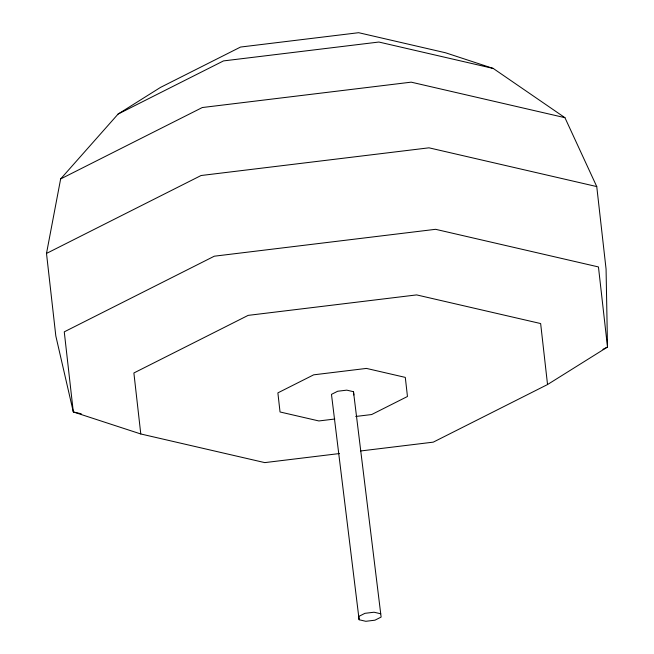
<?xml version="1.0" encoding="UTF-8"?>
<svg xmlns="http://www.w3.org/2000/svg" width="654" height="654" viewBox="0 0 654 654"><rect width="100%" height="100%" fill="white"/><g stroke="black" fill="none" stroke-linecap="round" stroke-linejoin="round"><path stroke-width="0.98" d="M339.442 453.549L264.788 462.615L140.782 433.97L73.313 411.946L55.819 335.943L46.499 253.433L60.642 178.951L118.112 114.041L160.467 87.423L240.558 47.047L358.654 32.7L445.578 52.786L493.263 68.457L564.933 117.679L596.75 186.578L606.07 269.088L607.501 347.037L547.537 384.544L433.275 442.145L360.632 450.974M118.112 114.041L223.496 60.912L378.887 42.036L493.263 68.457M60.642 178.951L202.299 107.534L411.186 82.159L564.933 117.679M46.499 253.433L201.072 175.517L428.991 147.82L596.75 186.578M602.955 349.334L607.501 347.037L598.451 266.938L435.589 229.309L214.324 256.196L64.264 331.848L73.313 411.946L81.26 413.778M334.815 419.018L318.882 420.955L280.035 411.979L277.876 392.874L313.675 374.832L366.453 368.415L405.3 377.391L407.458 396.496L371.66 414.538L355.727 416.475M353.487 391.697L346.775 390.144L337.66 391.256L331.472 394.37L359.12 619.747L365.823 621.3L374.946 620.188L381.127 617.074L353.487 391.697L353.855 395M380.751 613.779L374.039 612.226L364.924 613.329L358.744 616.452L359.12 619.747M547.537 384.544L540.645 323.55L416.639 294.905L248.152 315.375L133.882 372.976L140.782 433.97"/></g></svg>
